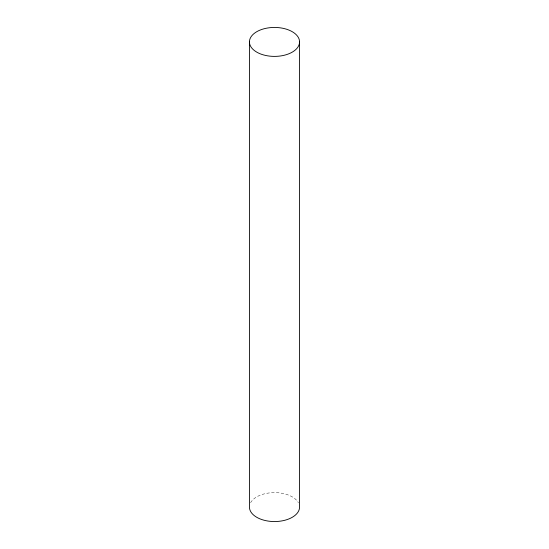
<?xml version="1.0" encoding="UTF-8"?>
<svg xmlns="http://www.w3.org/2000/svg" width="549" height="549" viewBox="0 0 549 549"><rect width="100%" height="100%" fill="white"/><g stroke="black" fill="none" stroke-linecap="round" stroke-linejoin="round"><path stroke-width="0.41" stroke-dasharray="2.75 2.06" d="M250.598 502.733A25.062 14.473 0 0 1 274.5 492.611A25.062 14.473 0 0 1 298.402 502.733"/><path stroke-width="0.82" d="M299.562 41.923A25.062 14.473 0 0 1 261.969 54.454A25.062 14.473 0 0 1 261.969 29.385A25.062 14.473 0 0 1 299.562 41.923L299.562 507.077A25.062 14.473 0 0 1 274.5 521.55A25.062 14.473 0 0 1 249.438 507.077L249.438 41.923"/></g></svg>
